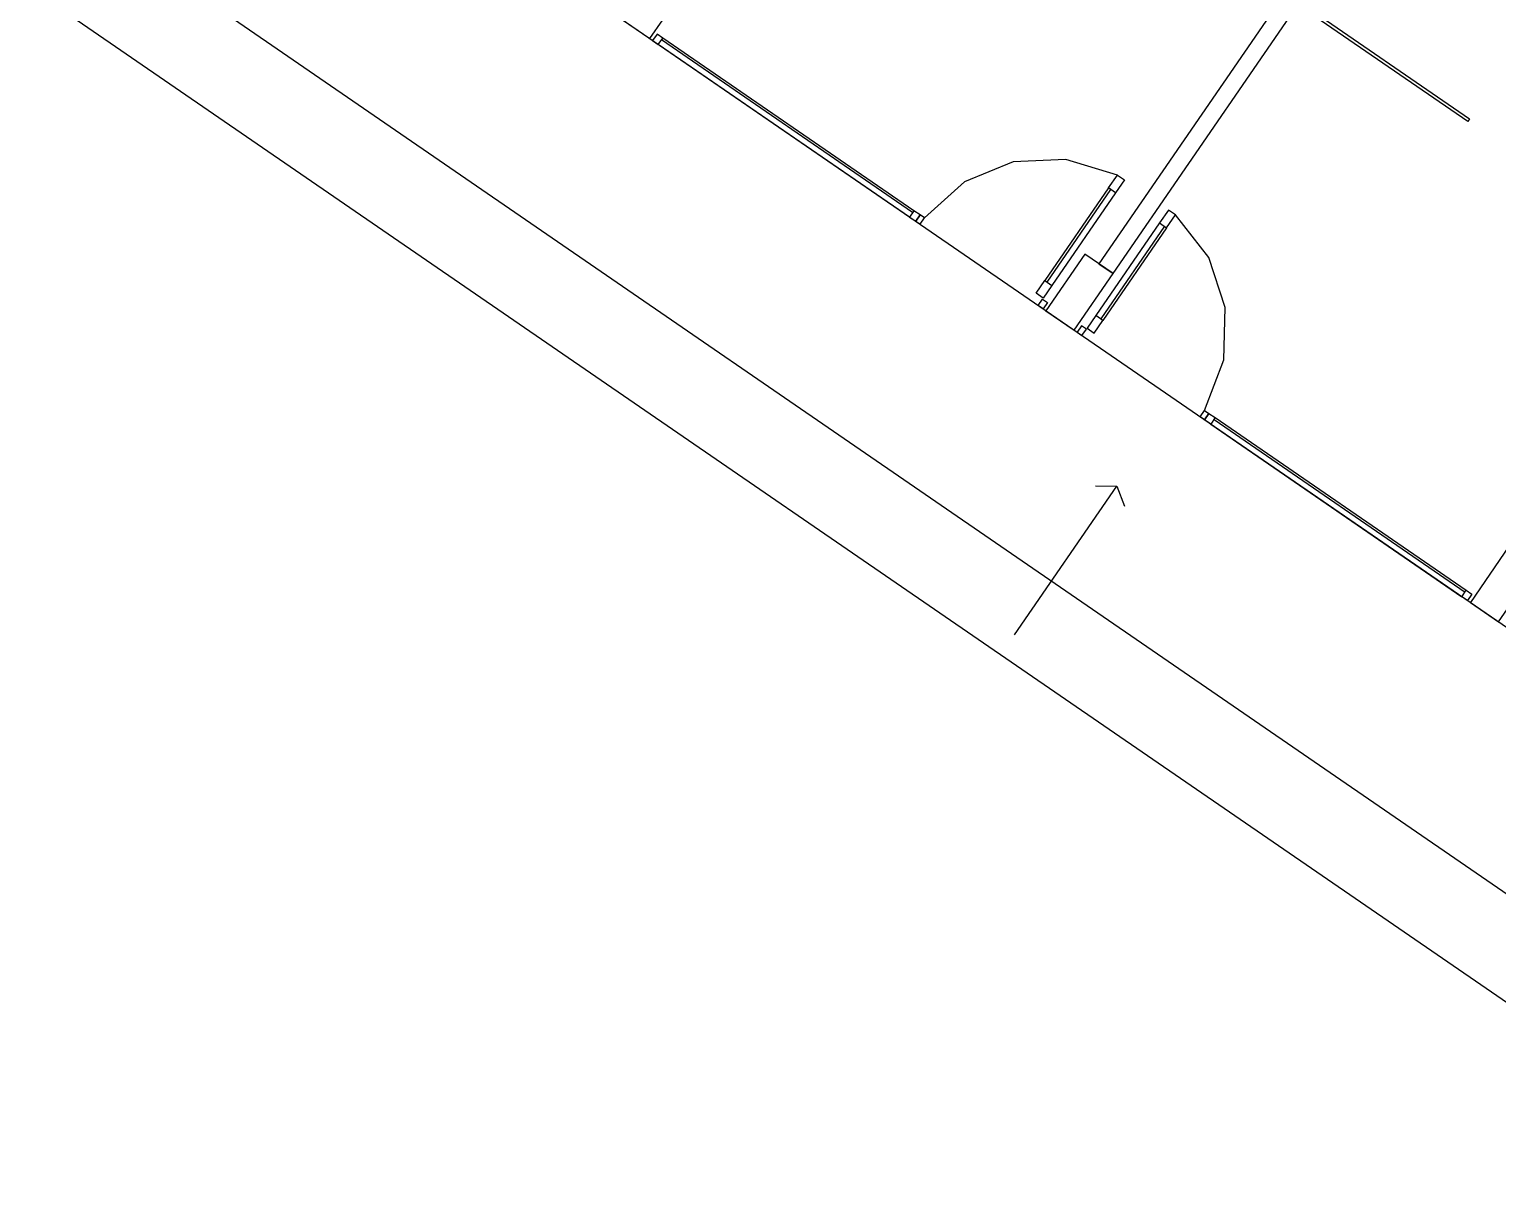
# Model space of a CAD drawing. Header units: metres. Extents: x 2 to 323, y -2 to 254.
# Drawn here: x 94 to 102.55, y 175.96 to 182.75 of the extents above; entities that cross this region are included whole.
import ezdxf

# ---------------------------------------------------------------- set-up
doc = ezdxf.new("R2010")
doc.units = ezdxf.units.M
for name, color, linetype in [('0-CARPINTERIA', 7, 'Continuous'), ('0-EST CORTE', 7, 'Continuous'), ('0-MUROS EXISTENTES', 7, 'Continuous'), ('0-PROYECCIONES', 7, 'Continuous'), ('0-VISTA-005', 7, 'Continuous'), ('0-VISTA-010', 7, 'Continuous')]:
    doc.layers.add(name, color=color, linetype=linetype)

msp = doc.modelspace()

# ---------------------------------------------------------------- linework, layer by layer
msp.add_lwpolyline([(90.081, 187.875), (92.626, 191.576), (90.133, 193.29), (91.317, 195.013), (91.284, 195.036), (92.944, 197.45), (114.105, 182.904), (129.398, 176.048), (129.431, 176.025), (122.372, 165.757), (107.621, 175.897), (107.584, 175.843), (94.976, 184.51), (90.081, 187.875)], close=True)
msp.add_lwpolyline([(90.081, 187.875), (92.626, 191.576), (90.133, 193.29), (91.317, 195.013), (91.284, 195.036), (92.944, 197.45), (114.105, 182.904), (129.398, 176.048), (129.431, 176.025), (122.372, 165.757), (107.621, 175.897), (107.584, 175.843), (94.976, 184.51), (90.081, 187.875)], close=True)
at = {"layer": '0-CARPINTERIA'}
for p, q in [((99.143, 181.685), (97.681, 182.69)), ((99.143, 181.685), (97.681, 182.69)), ((99.143, 181.685), (97.681, 182.69)), ((99.15, 181.695), (97.688, 182.701)), ((99.15, 181.695), (97.688, 182.701)), ((99.15, 181.695), (97.688, 182.701)), ((99.125, 181.658), (97.662, 182.664)), ((99.125, 181.658), (97.662, 182.664)), ((99.125, 181.658), (97.662, 182.664)), ((100.285, 181.828), (99.914, 181.288)), ((100.285, 181.828), (99.914, 181.288)), ((100.285, 181.828), (99.914, 181.288)), ((100.326, 181.799), (99.955, 181.26)), ((100.326, 181.799), (99.955, 181.26)), ((100.326, 181.799), (99.955, 181.26)), ((100.582, 181.624), (100.211, 181.084)), ((100.582, 181.624), (100.211, 181.084)), ((100.582, 181.624), (100.211, 181.084)), ((100.623, 181.595), (100.252, 181.056)), ((100.623, 181.595), (100.252, 181.056)), ((100.623, 181.595), (100.252, 181.056)), ((100.899, 180.478), (102.361, 179.473)), ((100.899, 180.478), (102.361, 179.473)), ((100.899, 180.478), (102.361, 179.473)), ((100.906, 180.489), (102.368, 179.483)), ((100.906, 180.489), (102.368, 179.483)), ((100.906, 180.489), (102.368, 179.483)), ((100.88, 180.452), (102.343, 179.446)), ((100.88, 180.452), (102.343, 179.446)), ((100.88, 180.452), (102.343, 179.446))]:
    msp.add_line(p, q, dxfattribs=at)
at = {"layer": '0-EST CORTE'}
for points in [[(97.448, 182.811), (97.613, 182.698), (97.839, 183.027), (97.675, 183.141), (97.448, 182.811)], [(97.448, 182.811), (97.613, 182.698), (97.839, 183.027), (97.675, 183.141), (97.448, 182.811)], [(99.92, 181.112), (100.085, 180.998), (100.312, 181.328), (100.147, 181.441), (99.92, 181.112)], [(99.92, 181.112), (100.085, 180.998), (100.312, 181.328), (100.147, 181.441), (99.92, 181.112)], [(102.392, 179.412), (102.557, 179.299), (102.784, 179.628), (102.619, 179.742), (102.392, 179.412)], [(102.392, 179.412), (102.557, 179.299), (102.784, 179.628), (102.619, 179.742), (102.392, 179.412)]]:
    msp.add_lwpolyline(points, close=True, dxfattribs=at)
at = {"layer": '0-MUROS EXISTENTES'}
msp.add_lwpolyline([(97.839, 183.027), (99.41, 185.312), (100.007, 184.901), (100.064, 184.984), (99.466, 185.394), (100.033, 186.218), (102.423, 184.576), (100.229, 181.385), (100.312, 181.328), (102.516, 184.535), (104.906, 182.893), (104.552, 182.377), (104.634, 182.32), (104.989, 182.836)], dxfattribs=at)
msp.add_lwpolyline([(97.839, 183.027), (99.41, 185.312), (100.007, 184.901), (100.064, 184.984), (99.466, 185.394), (100.033, 186.218), (102.423, 184.576), (100.229, 181.385), (100.312, 181.328), (102.516, 184.535), (104.906, 182.893), (104.552, 182.377), (104.634, 182.32), (104.989, 182.836)], dxfattribs=at)
msp.add_lwpolyline([(97.839, 183.027), (99.41, 185.312), (100.007, 184.901), (100.064, 184.984), (99.466, 185.394), (100.033, 186.218), (102.423, 184.576), (100.229, 181.385), (100.312, 181.328), (102.516, 184.535), (104.906, 182.893), (104.552, 182.377), (104.634, 182.32), (104.989, 182.836)], dxfattribs=at)
at = {"layer": '0-PROYECCIONES'}
msp.add_lwpolyline([(92.522, 191.745), (110.273, 179.543), (106.958, 174.72), (89.207, 186.923), (92.522, 191.745)], close=True, dxfattribs=at)
msp.add_lwpolyline([(92.522, 191.745), (110.273, 179.543), (106.958, 174.72), (89.207, 186.923), (92.522, 191.745)], close=True, dxfattribs=at)
at = {"layer": '0-VISTA-005'}
for p, q in [((91.978, 184.387), (106.152, 174.643)), ((91.978, 184.387), (106.152, 174.643)), ((91.978, 184.387), (106.152, 174.643)), ((99.737, 179.224), (100.332, 180.089))]:
    msp.add_line(p, q, dxfattribs=at)
msp.add_lwpolyline([(102.388, 182.23), (102.377, 182.214), (101.388, 182.894), (101.399, 182.91), (102.388, 182.23)], close=True, dxfattribs=at)
for points in [[(100.336, 181.902), (100.035, 181.994), (99.729, 181.979), (99.446, 181.863), (99.212, 181.653)], [(100.336, 181.902), (100.035, 181.994), (99.729, 181.979), (99.446, 181.863), (99.212, 181.653)], [(100.336, 181.902), (100.035, 181.994), (99.729, 181.979), (99.446, 181.863), (99.212, 181.653)], [(100.844, 180.531), (100.957, 180.825), (100.963, 181.131), (100.868, 181.422), (100.674, 181.67)], [(100.844, 180.531), (100.957, 180.825), (100.963, 181.131), (100.868, 181.422), (100.674, 181.67)], [(100.844, 180.531), (100.957, 180.825), (100.963, 181.131), (100.868, 181.422), (100.674, 181.67)], [(100.208, 180.091), (100.332, 180.089), (100.378, 179.974)]]:
    msp.add_lwpolyline(points, dxfattribs=at)
at = {"layer": '0-VISTA-010'}
for p, q in [((100.297, 181.819), (99.926, 181.279)), ((100.297, 181.819), (99.926, 181.279)), ((100.297, 181.819), (99.926, 181.279)), ((100.611, 181.604), (100.24, 181.064)), ((100.611, 181.604), (100.24, 181.064)), ((100.611, 181.604), (100.24, 181.064))]:
    msp.add_line(p, q, dxfattribs=at)
for points in [[(97.662, 182.664), (97.688, 182.701), (97.655, 182.723), (97.629, 182.686), (97.662, 182.664)], [(97.662, 182.664), (97.688, 182.701), (97.655, 182.723), (97.629, 182.686), (97.662, 182.664)], [(97.662, 182.664), (97.688, 182.701), (97.655, 182.723), (97.629, 182.686), (97.662, 182.664)], [(100.285, 181.828), (100.336, 181.902), (100.377, 181.874), (100.326, 181.799), (100.285, 181.828)], [(100.285, 181.828), (100.336, 181.902), (100.377, 181.874), (100.326, 181.799), (100.285, 181.828)], [(100.285, 181.828), (100.336, 181.902), (100.377, 181.874), (100.326, 181.799), (100.285, 181.828)], [(99.162, 181.633), (99.188, 181.67), (99.15, 181.695), (99.125, 181.658), (99.162, 181.633)], [(99.162, 181.633), (99.188, 181.67), (99.15, 181.695), (99.125, 181.658), (99.162, 181.633)], [(99.162, 181.633), (99.188, 181.67), (99.15, 181.695), (99.125, 181.658), (99.162, 181.633)], [(99.162, 181.633), (99.187, 181.616), (99.212, 181.653), (99.188, 181.67), (99.162, 181.633)], [(99.162, 181.633), (99.187, 181.616), (99.212, 181.653), (99.188, 181.67), (99.162, 181.633)], [(99.162, 181.633), (99.187, 181.616), (99.212, 181.653), (99.188, 181.67), (99.162, 181.633)], [(100.623, 181.595), (100.674, 181.67), (100.633, 181.698), (100.582, 181.624), (100.623, 181.595)], [(100.623, 181.595), (100.674, 181.67), (100.633, 181.698), (100.582, 181.624), (100.623, 181.595)], [(100.623, 181.595), (100.674, 181.67), (100.633, 181.698), (100.582, 181.624), (100.623, 181.595)], [(99.863, 181.214), (99.914, 181.288), (99.955, 181.26), (99.904, 181.186), (99.863, 181.214)], [(99.863, 181.214), (99.914, 181.288), (99.955, 181.26), (99.904, 181.186), (99.863, 181.214)], [(99.863, 181.214), (99.914, 181.288), (99.955, 181.26), (99.904, 181.186), (99.863, 181.214)], [(99.904, 181.123), (99.875, 181.143), (99.9, 181.18), (99.929, 181.16), (99.904, 181.123)], [(99.904, 181.123), (99.875, 181.143), (99.9, 181.18), (99.929, 181.16), (99.904, 181.123)], [(99.904, 181.123), (99.875, 181.143), (99.9, 181.18), (99.929, 181.16), (99.904, 181.123)], [(100.201, 180.981), (100.252, 181.056), (100.211, 181.084), (100.16, 181.01), (100.201, 180.981)], [(100.201, 180.981), (100.252, 181.056), (100.211, 181.084), (100.16, 181.01), (100.201, 180.981)], [(100.201, 180.981), (100.252, 181.056), (100.211, 181.084), (100.16, 181.01), (100.201, 180.981)], [(100.101, 180.987), (100.13, 180.967), (100.156, 181.004), (100.127, 181.024), (100.101, 180.987)], [(100.101, 180.987), (100.13, 180.967), (100.156, 181.004), (100.127, 181.024), (100.101, 180.987)], [(100.101, 180.987), (100.13, 180.967), (100.156, 181.004), (100.127, 181.024), (100.101, 180.987)], [(100.843, 180.477), (100.818, 180.494), (100.844, 180.531), (100.869, 180.514), (100.843, 180.477)], [(100.843, 180.477), (100.818, 180.494), (100.844, 180.531), (100.869, 180.514), (100.843, 180.477)], [(100.843, 180.477), (100.818, 180.494), (100.844, 180.531), (100.869, 180.514), (100.843, 180.477)], [(100.843, 180.477), (100.869, 180.514), (100.906, 180.489), (100.88, 180.452), (100.843, 180.477)], [(100.843, 180.477), (100.869, 180.514), (100.906, 180.489), (100.88, 180.452), (100.843, 180.477)], [(100.843, 180.477), (100.869, 180.514), (100.906, 180.489), (100.88, 180.452), (100.843, 180.477)], [(102.343, 179.446), (102.368, 179.483), (102.401, 179.46), (102.376, 179.423), (102.343, 179.446)], [(102.343, 179.446), (102.368, 179.483), (102.401, 179.46), (102.376, 179.423), (102.343, 179.446)], [(102.343, 179.446), (102.368, 179.483), (102.401, 179.46), (102.376, 179.423), (102.343, 179.446)]]:
    msp.add_lwpolyline(points, close=True, dxfattribs=at)

doc.saveas('drawing.dxf')
